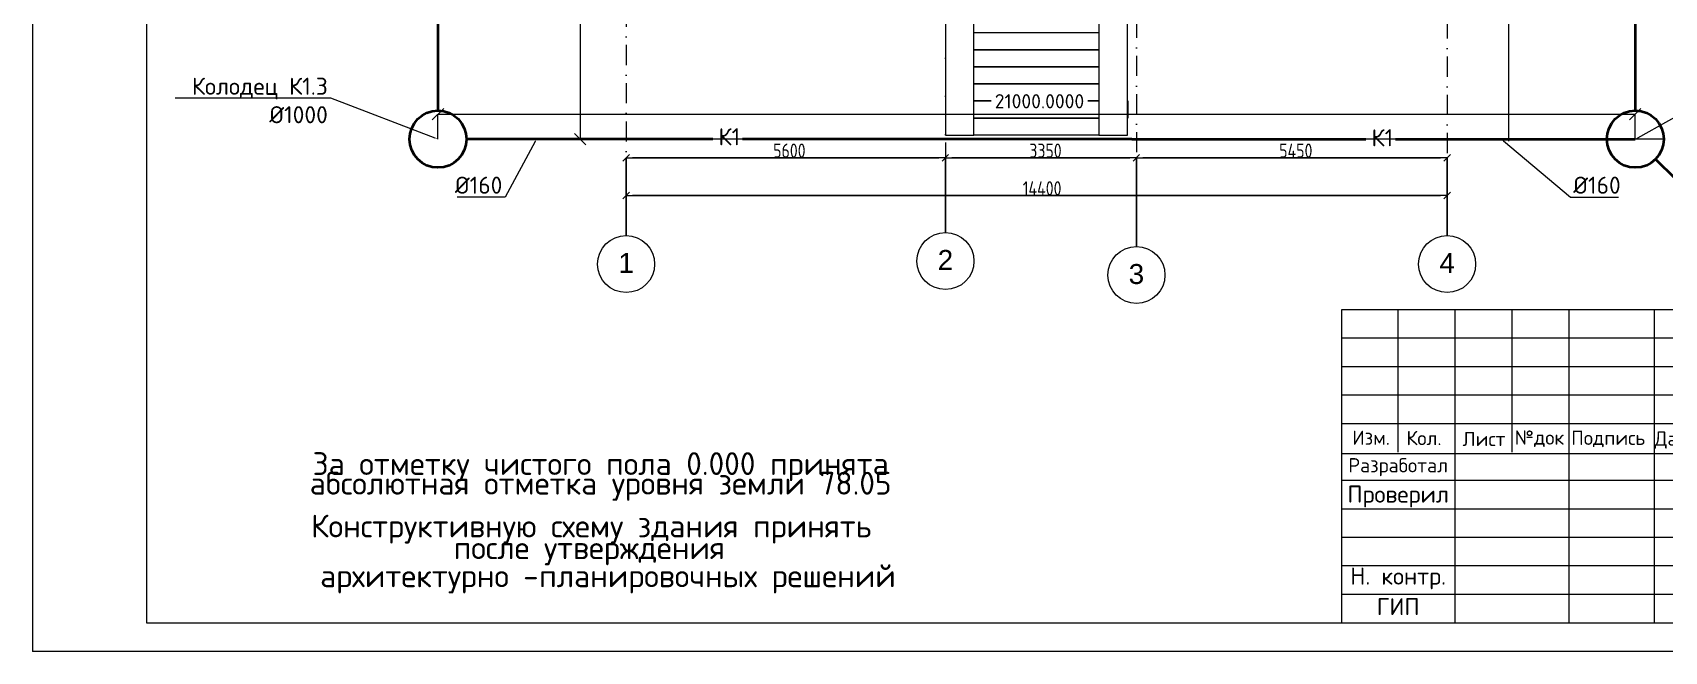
# Model space of a CAD drawing. Header units: feet. Extents: x -10410 to 374725, y -46422 to 88923.
# Drawn here: x -8640 to 19979, y 27922 to 38786 of the extents above; entities that cross this region are included whole.
import ezdxf
from ezdxf import colors
from ezdxf.entities.mleader import LeaderData, LeaderLine
from ezdxf.enums import TextEntityAlignment as Align
from ezdxf.math import Vec2, Vec3

# ---------------------------------------------------------------- set-up
doc = ezdxf.new("R2010")
doc.units = ezdxf.units.FT
doc.header["$MEASUREMENT"] = 0
doc.linetypes.add('Штрихпунктирная', pattern=[670.277762, 352.777767, -176.388884, 0, -141.111112])
for name, color, linetype, lineweight in [('00_Ном._пера__120', 7, 'Continuous', 5), ('0_Ном._пера__120', 7, 'Continuous', 5), ('82323000_Ном._пера__1', 7, 'Continuous', 20), ('82323000_Ном._пера__120', 7, 'Continuous', 5), ('канализация', 30, 'Continuous', 40), ('Конструктив - Перекрытия_Ном._пера__1', 7, 'Continuous', 20), ('Конструктив - Перекрытия_Ном._пера__7', 7, 'Continuous', 20), ('Маркер - Оси_Ном._пера__1', 7, 'Continuous', 20), ('Элемент Модели - Оси_Ном._пера__1', 7, 'Continuous', 20), ('Элемент Модели - Оси_Ном._пера__20', 1, 'Continuous', 0)]:
    doc.layers.add(name, color=color, linetype=linetype, lineweight=lineweight)
for name, color, linetype in [('Конструктив - Перекрытия', 7, 'Continuous'), ('Размер - Общий', 7, 'Continuous'), ('Элемент Модели - Оси', 7, 'Continuous')]:
    doc.layers.add(name, color=color, linetype=linetype)
doc.layers.add('Элемент Модели - Оси_Ном._пера__94', color=7, linetype='Continuous', lineweight=5, true_color=0xdc4f00)
doc.styles.get("Standard").update_dxf_attribs({"font": 'isocpeur.ttf'})
doc.styles.add('СГЕНЕРИР_СТИЛЬ_1', font='arial.ttf')
doc.styles.add('СГЕНЕРИР_СТИЛЬ_2', font='CS_Gost2304.shx')
doc.dimstyles.get("Standard").update_dxf_attribs({"dimtxt": 250, "dimasz": 200, "dimexe": 0.18, "dimexo": 0.0625, "dimgap": 100, "dimtad": 1, "dimjust": 2, "dimdec": 4, "dimzin": 0, "dimdsep": 46, "dimtxsty": 'Standard', "dimblk": 'OBLIQUE', "dimcen": 0.09, "dimadec": 0, "dimazin": 0, "dimtfac": 1, "dimtdec": 4, "dimtofl": 0, "dimtmove": 0, "dimatfit": 3, "dimldrblk": 'OBLIQUE', "dimfxl": 1, "dimtfill": 1, "dimtolj": 1, "dimtzin": 0, "dimlwd": 5, "dimlwe": 5, "dimarcsym": 0})
doc.dimstyles.new('СГЕНЕРИР_СТИЛЬ__1', dxfattribs={"dimtxt": 250, "dimasz": 114, "dimexe": 0.18, "dimexo": 0, "dimgap": 0.09, "dimtad": 1, "dimtih": 1, "dimtoh": 1, "dimdec": 0, "dimzin": 0, "dimdsep": 46, "dimtxsty": 'СГЕНЕРИР_СТИЛЬ_2', "dimblk": 'ARROWHEAD_6', "dimblk1": 'ARROWHEAD_6', "dimblk2": 'ARROWHEAD_6', "dimcen": 0.09, "dimclrd": 7, "dimclre": 7, "dimclrt": 7, "dimazin": 0, "dimtfac": 1, "dimtdec": 4, "dimtmove": 0, "dimatfit": 3, "dimfxl": 1, "dimtolj": 1, "dimtzin": 0, "dimarcsym": 0})

# ---------------------------------------------------------------- blocks, each defined once
blk = doc.blocks.new('Перекрытие_2', base_point=(8291, -3450))
at = {"layer": 'Конструктив - Перекрытия_Ном._пера__7', "linetype": 'Continuous', "flags": 128}
blk.add_lwpolyline([(8291, -3450), (8291, -3750), (6100, -3750), (6100, -3450)], close=True, dxfattribs=at)
blk = doc.blocks.new('Перекрытие_3', base_point=(8291, -3750))
at = {"layer": 'Конструктив - Перекрытия_Ном._пера__7', "linetype": 'Continuous', "flags": 128}
blk.add_lwpolyline([(8291, -3750), (8291, -4050), (6100, -4050), (6100, -3750)], close=True, dxfattribs=at)
blk = doc.blocks.new('Перекрытие_4', base_point=(8291, -4050))
at = {"layer": 'Конструктив - Перекрытия_Ном._пера__7', "linetype": 'Continuous', "flags": 128}
blk.add_lwpolyline([(8291, -4050), (8291, -4350), (6100, -4350), (6100, -4050)], close=True, dxfattribs=at)
blk = doc.blocks.new('Перекрытие_5', base_point=(8291, -4350))
at = {"layer": 'Конструктив - Перекрытия_Ном._пера__7', "linetype": 'Continuous', "flags": 128}
blk.add_lwpolyline([(8291, -4350), (8291, -4650), (6100, -4650), (6100, -4350)], close=True, dxfattribs=at)
blk = doc.blocks.new('Перекрытие_6', base_point=(8291, -4650))
at = {"layer": 'Конструктив - Перекрытия_Ном._пера__7', "linetype": 'Continuous', "flags": 128}
blk.add_lwpolyline([(8291, -4650), (8291, -4950), (6100, -4950), (6100, -4650)], close=True, dxfattribs=at)
blk = doc.blocks.new('Перекрытие_7', base_point=(6100, -5250))
at = {"layer": 'Конструктив - Перекрытия_Ном._пера__7', "linetype": 'Continuous', "flags": 128}
blk.add_lwpolyline([(6100, -5250), (6100, -4950), (8291, -4950), (8291, -5250)], close=True, dxfattribs=at)
blk = doc.blocks.new('Перекрытие_8', base_point=(5600, -1750))
at = {"layer": 'Конструктив - Перекрытия_Ном._пера__1', "linetype": 'Continuous', "flags": 128}
blk.add_lwpolyline([(5600, -1750), (5600, -5250), (6100, -5250), (6100, -1750)], close=True, dxfattribs=at)
blk = doc.blocks.new('Перекрытие_9', base_point=(8291, -1750))
at = {"layer": 'Конструктив - Перекрытия_Ном._пера__1', "linetype": 'Continuous', "flags": 128}
blk.add_lwpolyline([(8291, -1750), (8291, -5250), (8791, -5250), (8791, -1750)], close=True, dxfattribs=at)
blk = doc.blocks.new('Перекрытие_10', base_point=(8791, -4650))
at = {"layer": 'Конструктив - Перекрытия_Ном._пера__7', "linetype": 'Continuous', "flags": 128}
blk.add_lwpolyline([(8791, -4650), (8800, -4650), (8800, -4950), (8791, -4950)], close=True, dxfattribs=at)
blk = doc.blocks.new('Стандартный Маркер Сетки_3')
at = {"layer": 'Элемент Модели - Оси_Ном._пера__20', "linetype": 'Continuous'}
blk.add_circle((16914, 0), 500, dxfattribs=at)
at = {"layer": 'Элемент Модели - Оси_Ном._пера__94', "linetype": 'Штрихпунктирная'}
for p, q in [((1000, 0), (0, 0)), ((1000, 0), (15414, 0)), ((15414, 0), (16414, 0))]:
    blk.add_line(p, q, dxfattribs=at)
blk.add_point((15414, 0), dxfattribs=at)
blk.add_point((15414, 0), dxfattribs=at)
at = {"layer": 'Элемент Модели - Оси_Ном._пера__1', "style": 'СГЕНЕРИР_СТИЛЬ_1'}
blk.add_attdef('AC_MarkerText_1', text='', height=350, rotation=90, dxfattribs=at).set_placement((16914, 20), align=Align.MIDDLE_CENTER)
blk = doc.blocks.new('Стандартный Маркер Сетки_4')
at = {"layer": 'Элемент Модели - Оси_Ном._пера__20', "linetype": 'Continuous'}
blk.add_circle((17161, 0), 500, dxfattribs=at)
at = {"layer": 'Элемент Модели - Оси_Ном._пера__94', "linetype": 'Штрихпунктирная'}
for p, q in [((1000, 0), (0, 0)), ((1000, 0), (15661, 0)), ((15661, 0), (16661, 0))]:
    blk.add_line(p, q, dxfattribs=at)
blk.add_point((15661, 0), dxfattribs=at)
blk.add_point((15661, 0), dxfattribs=at)
at = {"layer": 'Элемент Модели - Оси_Ном._пера__1', "style": 'СГЕНЕРИР_СТИЛЬ_1'}
blk.add_attdef('AC_MarkerText_1', text='', height=350, rotation=90, dxfattribs=at).set_placement((17161, 20), align=Align.MIDDLE_CENTER)
blk = doc.blocks.new('Стандартный Маркер Сетки_5')
at = {"layer": 'Элемент Модели - Оси_Ном._пера__20', "linetype": 'Continuous'}
blk.add_circle((16709, 0), 500, dxfattribs=at)
at = {"layer": 'Элемент Модели - Оси_Ном._пера__94', "linetype": 'Штрихпунктирная'}
for p, q in [((1000, 0), (0, 0)), ((1000, 0), (15209, 0)), ((15209, 0), (16209, 0))]:
    blk.add_line(p, q, dxfattribs=at)
blk.add_point((15209, 0), dxfattribs=at)
blk.add_point((15209, 0), dxfattribs=at)
at = {"layer": 'Элемент Модели - Оси_Ном._пера__1', "style": 'СГЕНЕРИР_СТИЛЬ_1'}
blk.add_attdef('AC_MarkerText_1', text='', height=350, rotation=90, dxfattribs=at).set_placement((16709, 20), align=Align.MIDDLE_CENTER)
blk = doc.blocks.new('ARROWHEAD_6')
at = {"color": 0, "linetype": 'Continuous', "lineweight": 0}
for p, q in [((0, 0), (-1, 0)), ((-0.5, -0.5), (0.5, 0.5))]:
    blk.add_line(p, q, dxfattribs=at)
blk = doc.blocks.new('*D588')
at = {"layer": 'Defpoints', "color": 0, "linetype": 'Continuous', "transparency": 16777216}
for p in [(7369, 36588), (1769, 35222), (7369, 35275)]:
    blk.add_point(p, dxfattribs=at)
at = {"layer": 'Размер - Общий', "color": 7, "linetype": 'Continuous', "lineweight": -2, "transparency": 16777216}
for p, q in [((1769, 35222), (1769, 36588)), ((1883, 36588), (7255, 36588)), ((7369, 35275), (7369, 36588))]:
    blk.add_line(p, q, dxfattribs=at)
at = {"layer": 'Размер - Общий', "color": 7, "linetype": 'Continuous', "lineweight": -2, "transparency": 16777216, "xscale": 114, "yscale": 114, "zscale": 114, "rotation": 180}
blk.add_blockref('ARROWHEAD_6', (1769, 36588), dxfattribs=at)
at = {"layer": 'Размер - Общий', "color": 7, "linetype": 'Continuous', "lineweight": -2, "transparency": 16777216, "xscale": 114, "yscale": 114, "zscale": 114}
blk.add_blockref('ARROWHEAD_6', (7369, 36588), dxfattribs=at)
at = {"layer": 'Размер - Общий', "color": 7, "linetype": 'Continuous', "transparency": 16777216, "insert": (4632, 36713), "char_height": 250, "attachment_point": 5, "style": 'СГЕНЕРИР_СТИЛЬ_2'}
blk.add_mtext('\\A1;5600', dxfattribs=at)
blk = doc.blocks.new('*D589')
at = {"layer": 'Defpoints', "color": 0, "linetype": 'Continuous', "transparency": 16777216}
for p in [(10719, 36588), (7369, 35275), (10719, 35031)]:
    blk.add_point(p, dxfattribs=at)
at = {"layer": 'Размер - Общий', "color": 7, "linetype": 'Continuous', "lineweight": -2, "transparency": 16777216}
for p, q in [((7369, 35275), (7369, 36588)), ((7483, 36588), (10605, 36588)), ((10719, 35031), (10719, 36588))]:
    blk.add_line(p, q, dxfattribs=at)
at = {"layer": 'Размер - Общий', "color": 7, "linetype": 'Continuous', "lineweight": -2, "transparency": 16777216, "xscale": 114, "yscale": 114, "zscale": 114, "rotation": 180}
blk.add_blockref('ARROWHEAD_6', (7369, 36588), dxfattribs=at)
at = {"layer": 'Размер - Общий', "color": 7, "linetype": 'Continuous', "lineweight": -2, "transparency": 16777216, "xscale": 114, "yscale": 114, "zscale": 114}
blk.add_blockref('ARROWHEAD_6', (10719, 36588), dxfattribs=at)
at = {"layer": 'Размер - Общий', "color": 7, "linetype": 'Continuous', "transparency": 16777216, "insert": (9124, 36713), "char_height": 250, "attachment_point": 5, "style": 'СГЕНЕРИР_СТИЛЬ_2'}
blk.add_mtext('\\A1;3350', dxfattribs=at)
blk = doc.blocks.new('*D590')
at = {"layer": 'Defpoints', "color": 0, "linetype": 'Continuous', "transparency": 16777216}
for p in [(16169, 36588), (16169, 35222), (10719, 35031)]:
    blk.add_point(p, dxfattribs=at)
at = {"layer": 'Размер - Общий', "color": 7, "linetype": 'Continuous', "lineweight": -2, "transparency": 16777216}
for p, q in [((10719, 35031), (10719, 36588)), ((10833, 36588), (16055, 36588)), ((16169, 35222), (16169, 36588))]:
    blk.add_line(p, q, dxfattribs=at)
at = {"layer": 'Размер - Общий', "color": 7, "linetype": 'Continuous', "lineweight": -2, "transparency": 16777216, "xscale": 114, "yscale": 114, "zscale": 114, "rotation": 180}
blk.add_blockref('ARROWHEAD_6', (10719, 36588), dxfattribs=at)
at = {"layer": 'Размер - Общий', "color": 7, "linetype": 'Continuous', "lineweight": -2, "transparency": 16777216, "xscale": 114, "yscale": 114, "zscale": 114}
blk.add_blockref('ARROWHEAD_6', (16169, 36588), dxfattribs=at)
at = {"layer": 'Размер - Общий', "color": 7, "linetype": 'Continuous', "transparency": 16777216, "insert": (13515, 36713), "char_height": 250, "attachment_point": 5, "style": 'СГЕНЕРИР_СТИЛЬ_2'}
blk.add_mtext('\\A1;5450', dxfattribs=at)
blk = doc.blocks.new('*D591')
at = {"layer": 'Defpoints', "color": 0, "linetype": 'Continuous', "transparency": 16777216}
for p in [(16169, 35926), (1769, 35222), (16169, 35222)]:
    blk.add_point(p, dxfattribs=at)
at = {"layer": 'Размер - Общий', "color": 7, "linetype": 'Continuous', "lineweight": -2, "transparency": 16777216}
for p, q in [((1769, 35222), (1769, 35927)), ((1883, 35926), (16055, 35926)), ((16169, 35222), (16169, 35927))]:
    blk.add_line(p, q, dxfattribs=at)
at = {"layer": 'Размер - Общий', "color": 7, "linetype": 'Continuous', "lineweight": -2, "transparency": 16777216, "xscale": 114, "yscale": 114, "zscale": 114, "rotation": 180}
blk.add_blockref('ARROWHEAD_6', (1769, 35926), dxfattribs=at)
at = {"layer": 'Размер - Общий', "color": 7, "linetype": 'Continuous', "lineweight": -2, "transparency": 16777216, "xscale": 114, "yscale": 114, "zscale": 114}
blk.add_blockref('ARROWHEAD_6', (16169, 35926), dxfattribs=at)
at = {"layer": 'Размер - Общий', "color": 7, "linetype": 'Continuous', "transparency": 16777216, "insert": (9065, 36051), "char_height": 250, "attachment_point": 5, "style": 'СГЕНЕРИР_СТИЛЬ_2'}
blk.add_mtext('\\A1;14400', dxfattribs=at)
blk = doc.blocks.new('_Oblique')
at = {"color": 0, "linetype": 'ByBlock', "lineweight": -2}
blk.add_line((-0.5, -0.5), (0.5, 0.5), dxfattribs=at)
blk = doc.blocks.new('*D596')
at = {"layer": 'Defpoints', "color": 0, "transparency": 16777216}
for p in [(19469, 37356), (-1531, 36916), (19469, 36916)]:
    blk.add_point(p, dxfattribs=at)
at = {"layer": 'канализация', "color": 0, "lineweight": 5, "transparency": 16777216}
for p, q in [((-1531, 36916), (-1531, 37356)), ((-1531, 37356), (19469, 37356)), ((19469, 36916), (19469, 37356))]:
    blk.add_line(p, q, dxfattribs=at)
at = {"layer": 'канализация', "color": 0, "lineweight": 5, "transparency": 16777216, "xscale": 200, "yscale": 200, "zscale": 200, "rotation": 180}
blk.add_blockref('_Oblique', (-1531, 37356), dxfattribs=at)
at = {"layer": 'канализация', "color": 0, "lineweight": 5, "transparency": 16777216, "xscale": 200, "yscale": 200, "zscale": 200}
blk.add_blockref('_Oblique', (19469, 37356), dxfattribs=at)
at = {"layer": 'канализация', "color": 0, "lineweight": 5, "transparency": 16777216, "insert": (9019, 37581), "char_height": 250, "attachment_point": 5, "bg_fill": 3, "box_fill_scale": 1.25, "bg_fill_color": 256, "bg_fill_true_color": 13158600, "bg_fill_transparency": 0}
blk.add_mtext('\\A1;21000.0000', dxfattribs=at)

msp = doc.modelspace()

# ---------------------------------------------------------------- linework, layer by layer
at = {"layer": '00_Ном._пера__120', "linetype": 'Continuous'}
for p, q in [((20805.99251, 33418.58197), (14310.41644, 33418.58197)), ((20805.99251, 32918.92227), (14310.41644, 32918.92227)), ((20805.99251, 32419.26258), (14310.41644, 32419.26258)), ((20805.99251, 30920.28348), (14310.41644, 30920.28348)), ((20805.99251, 30420.62378), (14310.41644, 30420.62378)), ((20805.99251, 29920.96409), (14310.41644, 29920.96409)), ((20805.99251, 29421.30439), (14310.41644, 29421.30439)), ((20805.99251, 28921.64469), (14310.41644, 28921.64469))]:
    msp.add_line(p, q, dxfattribs=at)
at = {"layer": '0_Ном._пера__120', "linetype": 'Continuous'}
for p, q in [((15309.73583, 31419.94318), (15309.73583, 33918.24167)), ((16309.05523, 28421.98499), (16309.05523, 33918.24167)), ((17308.37463, 31419.94318), (17308.37463, 33918.24167)), ((18307.69402, 28421.98499), (18307.69402, 33918.24167)), ((19806.67312, 28421.98499), (19806.67312, 33918.24167)), ((20805.99251, 31919.60288), (14310.41644, 31919.60288)), ((14315.71529, 31399.08678), (32803.12412, 31399.08678))]:
    msp.add_line(p, q, dxfattribs=at)
at = {"layer": '0_Ном._пера__120', "linetype": 'Continuous', "flags": 128}
msp.add_lwpolyline([(14315.71529, 28421.98499), (32803.12412, 28421.98499), (32803.12412, 33918.24167), (14315.71529, 33918.24167)], close=True, dxfattribs=at)
msp.add_lwpolyline([(14315.71529, 28421.98499), (32803.12412, 28421.98499), (32803.12412, 33918.24167), (14315.71529, 33918.24167)], close=True, dxfattribs=at)
at = {"layer": '82323000_Ном._пера__1', "linetype": 'Continuous'}
msp.add_line((-8640.42399, 57297.31036), (-8640.42399, 27921.98499), dxfattribs=at)
at = {"layer": '82323000_Ном._пера__120', "linetype": 'Continuous'}
for p, q in [((-6640.42399, 56797.31036), (-6640.42399, 28421.98499)), ((-6640.42399, 28421.98499), (32803.12412, 28421.98499)), ((33303.12412, 27921.98499), (-8640.42399, 27921.98499))]:
    msp.add_line(p, q, dxfattribs=at)
at = {"layer": 'канализация'}
for p, q in [((-1530.7218, 41252.79294), (-1530.7218, 37916.02851)), ((19469.27817, 41381.72076), (19469.27817, 37916.02851)), ((-1530.7218, 37916.02851), (-1530.7218, 37416.02851)), ((19469.27817, 37916.02851), (19469.27817, 37416.02851)), ((3288.88106, 36916.02851), (-1030.7218, 36916.02851)), ((10639.069, 36916.02851), (3810.70362, 36916.02851)), ((10639.069, 36916.02851), (14742.16522, 36916.02851)), ((15263.98778, 36916.02851), (18969.27817, 36916.02851)), ((18969.27817, 36916.02851), (19469.27817, 36916.02851)), ((20177.64539, 36210.18443), (19823.46178, 36563.10647))]:
    msp.add_line(p, q, dxfattribs=at)
for centre in [(-1530.7218, 36916.02851), (19469.27817, 36916.02851)]:
    msp.add_circle(centre, 500, dxfattribs=at)

# ---------------------------------------------------------------- block references
at = {"layer": 'Конструктив - Перекрытия', "linetype": 'Continuous'}
for name, p in [('Перекрытие_8', (7369.56879, 40486.02851)), ('Перекрытие_9', (10060.31131, 40486.02851)), ('Перекрытие_2', (10060.31129, 38786.0285)), ('Перекрытие_3', (10060.31129, 38486.02848)), ('Перекрытие_4', (10060.31129, 38186.02854)), ('Перекрытие_5', (10060.31129, 37886.02852)), ('Перекрытие_6', (10060.31129, 37586.02851)), ('Перекрытие_10', (10560.31129, 37586.02852)), ('Перекрытие_7', (7869.56881, 36986.02851))]:
    msp.add_blockref(name, p, dxfattribs=at)
at = {"layer": 'Элемент Модели - Оси', "color": 8, "linetype": 'Continuous', "lineweight": 20}
ref = msp.add_blockref('Стандартный Маркер Сетки_4', (7369.27818, 51935.75029), dxfattribs=dict(at, zscale=1000, rotation=270))
ref.add_attrib('AC_MarkerText_1', '2', dxfattribs={"layer": 'Элемент Модели - Оси_Ном._пера__1', "color": 7, "height": 350, "rotation": 360, "style": 'СГЕНЕРИР_СТИЛЬ_1'}).set_placement((7369.27818, 34794.93245), align=Align.MIDDLE_CENTER)
ref = msp.add_blockref('Стандартный Маркер Сетки_3', (1769.27818, 51635.75029), dxfattribs=dict(at, zscale=1000, rotation=270))
ref.add_attrib('AC_MarkerText_1', '1', dxfattribs={"layer": 'Элемент Модели - Оси_Ном._пера__1', "color": 7, "height": 350, "rotation": 360, "style": 'СГЕНЕРИР_СТИЛЬ_1'}).set_placement((1769.27818, 34741.99444), align=Align.MIDDLE_CENTER)
ref = msp.add_blockref('Стандартный Маркер Сетки_3', (10719.06895, 51444.27892), dxfattribs=dict(at, zscale=1000, rotation=270))
ref.add_attrib('AC_MarkerText_1', '3', dxfattribs={"layer": 'Элемент Модели - Оси_Ном._пера__1', "color": 7, "height": 350, "rotation": 360, "style": 'СГЕНЕРИР_СТИЛЬ_1'}).set_placement((10719.06895, 34547.52307), align=Align.MIDDLE_CENTER)
ref = msp.add_blockref('Стандартный Маркер Сетки_5', (16169.27818, 51430.93789), dxfattribs=dict(at, zscale=1000, rotation=270))
ref.add_attrib('AC_MarkerText_1', '4', dxfattribs={"layer": 'Элемент Модели - Оси_Ном._пера__1', "color": 7, "height": 350, "rotation": 360, "style": 'СГЕНЕРИР_СТИЛЬ_1'}).set_placement((16169.27818, 34741.99444), align=Align.MIDDLE_CENTER)

# ---------------------------------------------------------------- texts
at = {"layer": 'канализация', "char_height": 300, "width": 321.8225596, "attachment_point": 7}
for insert in [(3388.88106, 36806.52157), (14842.16522, 36788.80079)]:
    msp.add_mtext('\\A1;К1', dxfattribs=dict(at, insert=insert))
at = {"layer": 'Маркер - Оси_Ном._пера__1'}
for s, p in [('Конструктивную схему здания принять', (-3757.35253, 29923.38437)), ('после утверждения', (-1256.94532, 29541.64886)), ('архитектурно', (-3597.75973, 29048.6134)), ('-', (-37.75973, 29048.6134)), ('планировочных решений', (242.24027, 29048.6134))]:
    msp.add_text(s, height=400, dxfattribs=at).set_placement(p)
at = {"layer": 'Маркер - Оси_Ном._пера__1', "linetype": 'Continuous'}
for s, insert, char_height, attachment_point in [('\\A1;Изм.', (14834.79909, 31673.43818), 250, 5), ('\\A1;Кол.', (15763.58972, 31667.24817), 250, 5), ('\\A1;Лист', (16815.422, 31651.76659), 250, 5), ('\\A1;№док', (17788.01547, 31656.50453), 250, 5), ('\\A1;Подпись', (18344.76105, 31651.76659), 250, 4), ('\\A1;Дата', (19806.67312, 31632.97345), 250, 4), ('\\A1;Разработал', (15309.73583, 31155.77935), 250, 5), ('\\A1;Проверил', (15309.73583, 30642.27413), 300, 5), ('\\A1;Н. контр.', (15309.73583, 29203.69623), 300, 5), ('\\A1;ГИП', (15309.73583, 28708.74168), 300, 5)]:
    msp.add_mtext(s, dxfattribs=dict(at, insert=insert, char_height=char_height, attachment_point=attachment_point))
at = {"layer": 'Маркер - Оси_Ном._пера__1', "linetype": 'Continuous', "insert": (1322.24027, 30992.50075), "char_height": 400, "width": 11311.0728567, "attachment_point": 5, "line_spacing_factor": 0.516693}
msp.add_mtext('\\A1;За отметку чистого пола 0.000 принята абсолютная отметка уровня земли 78.05', dxfattribs=at)

# ---------------------------------------------------------------- dimensions: what is measured, and where the dimension line sits
at = {"layer": 'Размер - Общий', "linetype": 'Continuous'}
for base, p1, p2, picture, middle in [((7369.27818, 36588.09907), (1769.27818, 35221.99394), (7369.27818, 35274.93195), '*D588', (4631.85817, 36588.09907)), ((10719.06895, 36588.09907), (7369.27818, 35274.93195), (10719.06895, 35030.52257), '*D589', (9123.72231, 36588.09907)), ((16169.27818, 36588.09907), (10719.06895, 35030.52257), (16169.27818, 35221.99394), '*D590', (13515.23857, 36588.09907)), ((16169.27818, 35926.374), (1769.27818, 35221.99394), (16169.27818, 35221.99394), '*D591', (9064.89692, 35926.374))]:
    dim = msp.add_linear_dim(base=base, p1=p1, p2=p2, dimstyle='СГЕНЕРИР_СТИЛЬ__1', dxfattribs=at)
    dim.commit()
    dim.dimension.update_dxf_attribs({"geometry": picture, "text_midpoint": middle, "dimtype": 160})

# ---------------------------------------------------------------- leaders
at = {"layer": 'канализация', "lineweight": 5}
ml = msp.add_multileader_mtext('Standard', dxfattribs=at)
ml.set_content('Колодец К1.3\\P%%C1000', color=256)
ml.set_leader_properties(lineweight=5)
ml.build(insert=Vec2(0, 0))
ml.multileader.update_dxf_attribs({"text_left_attachment_type": 6, "text_right_attachment_type": 6, "dogleg_length": 0.36, "arrow_head_size": 50})
ctx = ml.context
ctx.base_point, ctx.char_height, ctx.arrow_head_size, ctx.landing_gap_size, ctx.plane_origin = Vec3(-5852.74673, 37634.5662), 300, 50, 50, Vec3(-2030.7218, 36916.02851)
ctx.left_attachment, ctx.right_attachment, ctx.text_align_type = 6, 6, 2
notes = []
notes.append((ctx, [(0, (1, 1, 0), (-3412.38673, 37634.5662), (-1, 0), 0.36, [(0, [(-1530.7218, 36916.02851)], 0, [])])]))
ctx.mtext.insert, ctx.mtext.width, ctx.mtext.alignment, ctx.mtext.flow_direction = Vec3(-3462.74673, 37994.5662), 2956.4092628, 3, 5
ml = msp.add_multileader_mtext('Standard', dxfattribs=at)
ml.set_content('Колодец К1.4\\P%%C1000', color=256)
ml.set_leader_properties(lineweight=5)
ml.build(insert=Vec2(0, 0))
ml.multileader.update_dxf_attribs({"text_left_attachment_type": 6, "text_right_attachment_type": 6, "dogleg_length": 0.36, "arrow_head_size": 50})
ctx = ml.context
ctx.base_point, ctx.char_height, ctx.arrow_head_size, ctx.landing_gap_size, ctx.plane_origin = Vec3(20753.4533, 37634.5662), 300, 50, 50, Vec3(19969.27817, 36916.02851)
ctx.left_attachment, ctx.right_attachment = 6, 6
notes.append((ctx, [(1, (1, 1, 0), (20753.0933, 37634.5662), (1, 0), 0.36, [(0, [(19469.27817, 36916.02851)], 0, [])])]))
ctx.mtext.insert, ctx.mtext.width, ctx.mtext.flow_direction = Vec3(20803.4533, 37994.5662), 2956.4092628, 5
for ctx, leaders in notes:
    for number, flags, end, landing, length, lines in leaders:
        leader = LeaderData()
        leader.index, (leader.has_last_leader_line, leader.has_dogleg_vector, leader.attachment_direction) = number, flags
        leader.last_leader_point, leader.dogleg_vector, leader.dogleg_length = Vec3(end), Vec3(landing), length
        for number, points, colour, breaks in lines:
            line = LeaderLine()
            line.index, line.vertices, line.color, line.breaks = number, Vec3.list(points), colors.encode_raw_color(colour), breaks
            leader.lines.append(line)
        ctx.leaders.append(leader)

# ---------------------------------------------------------------- next in the draw order: dimensions: what is measured, and where the dimension line sits
at = {"layer": 'канализация', "color": 1, "lineweight": 5}
dim = msp.add_linear_dim(base=(19469.2781650929, 37355.6350143187), p1=(-1530.7217966082, 36916.0285088129), p2=(19469.2781650929, 36916.0285088129), dimstyle='Standard', dxfattribs=at)
dim.commit()
dim.dimension.update_dxf_attribs({"geometry": '*D596', "text_midpoint": (9019.0526692002, 37355.6350143187), "dimtype": 160})

# ---------------------------------------------------------------- next in the draw order: linework, layer by layer
for p, q in [((961.78411, 45785.80174), (961.78411, 36916.02851)), ((17242.77223, 45750.63567), (17242.77223, 36880.86244)), ((19969.21567, 36916.02851), (961.60411, 36916.02851))]:
    msp.add_line(p, q, dxfattribs=at)

# ---------------------------------------------------------------- next in the draw order: block references
at = {"layer": 'канализация', "color": 1, "lineweight": 5, "xscale": 200, "yscale": 200, "zscale": 200, "rotation": 270}
msp.add_blockref('_Oblique', (961.78411, 36916.02851), dxfattribs=at)

# ---------------------------------------------------------------- next in the draw order: leaders
at = {"layer": 'канализация', "lineweight": 5}
ml = msp.add_multileader_mtext('Standard', dxfattribs=at)
ml.set_content('%%C160', color=256)
ml.set_leader_properties(lineweight=5)
ml.build(insert=Vec2(0, 0))
ml.multileader.update_dxf_attribs({"text_left_attachment_type": 6, "text_right_attachment_type": 6, "dogleg_length": 0.36, "arrow_head_size": 50})
ctx = ml.context
ctx.base_point, ctx.char_height, ctx.arrow_head_size, ctx.landing_gap_size, ctx.plane_origin = Vec3(-1231.70939, 35896.77921), 300, 50, 50, Vec3(-2294.80819, 37188.83088)
ctx.left_attachment, ctx.right_attachment, ctx.text_align_type = 6, 6, 2
notes = []
notes.append((ctx, [(0, (1, 1, 0), (-351.34939, 35896.77921), (-1, 0), 0.36, [(0, [(199.5317, 36916.02851)], 0, [])])]))
ctx.mtext.insert, ctx.mtext.width, ctx.mtext.alignment, ctx.mtext.flow_direction = Vec3(-401.70939, 36256.77921), 785.9034504, 3, 5
ml = msp.add_multileader_mtext('Standard', dxfattribs=at)
ml.set_content('%%C160', color=256)
ml.set_leader_properties(lineweight=5)
ml.build(insert=Vec2(0, 0))
ml.multileader.update_dxf_attribs({"text_left_attachment_type": 6, "text_right_attachment_type": 6, "dogleg_length": 0.36, "arrow_head_size": 50})
ctx = ml.context
ctx.base_point, ctx.char_height, ctx.arrow_head_size, ctx.landing_gap_size, ctx.plane_origin = Vec3(18330.4482, 35896.77921), 300, 50, 50, Vec3(17267.34941, 37188.83088)
ctx.left_attachment, ctx.right_attachment = 6, 6
notes.append((ctx, [(1, (1, 1, 0), (18330.0882, 35896.77921), (1, 0), 0.36, [(0, [(17116.63297, 36916.02851)], 0, [])])]))
ctx.mtext.insert, ctx.mtext.width, ctx.mtext.flow_direction = Vec3(18380.4482, 36256.77921), 785.9034504, 5
for ctx, leaders in notes:
    for number, flags, end, landing, length, lines in leaders:
        leader = LeaderData()
        leader.index, (leader.has_last_leader_line, leader.has_dogleg_vector, leader.attachment_direction) = number, flags
        leader.last_leader_point, leader.dogleg_vector, leader.dogleg_length = Vec3(end), Vec3(landing), length
        for number, points, colour, breaks in lines:
            line = LeaderLine()
            line.index, line.vertices, line.color, line.breaks = number, Vec3.list(points), colors.encode_raw_color(colour), breaks
            leader.lines.append(line)
        ctx.leaders.append(leader)

doc.saveas('drawing.dxf')
